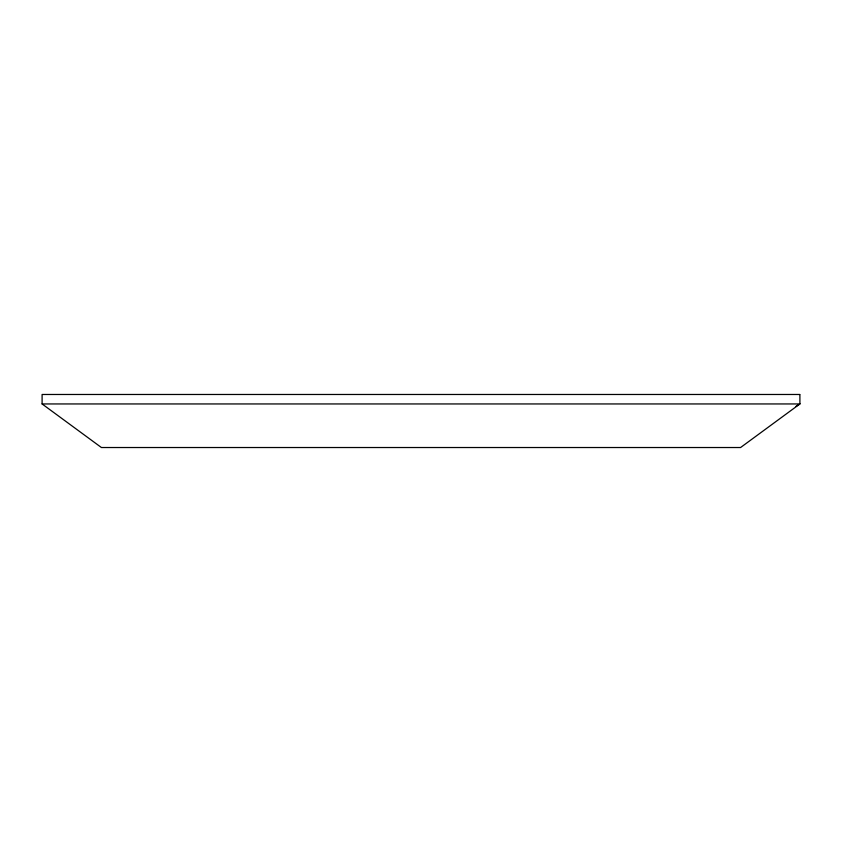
<?xml version="1.0" encoding="UTF-8"?>
<svg xmlns="http://www.w3.org/2000/svg" width="842" height="842" viewBox="0 0 842 842"><rect width="100%" height="100%" fill="white"/><g stroke="black" fill="none" stroke-linecap="round" stroke-linejoin="round"><path stroke-width="1.26" d="M42.1 403.95L799.9 403.95L740.581 447.523L101.419 447.523L42.1 403.95L42.1 394.477L799.9 394.477M796.048 406.318L799.9 403.95M799.9 394.972L799.9 403.455"/></g></svg>
